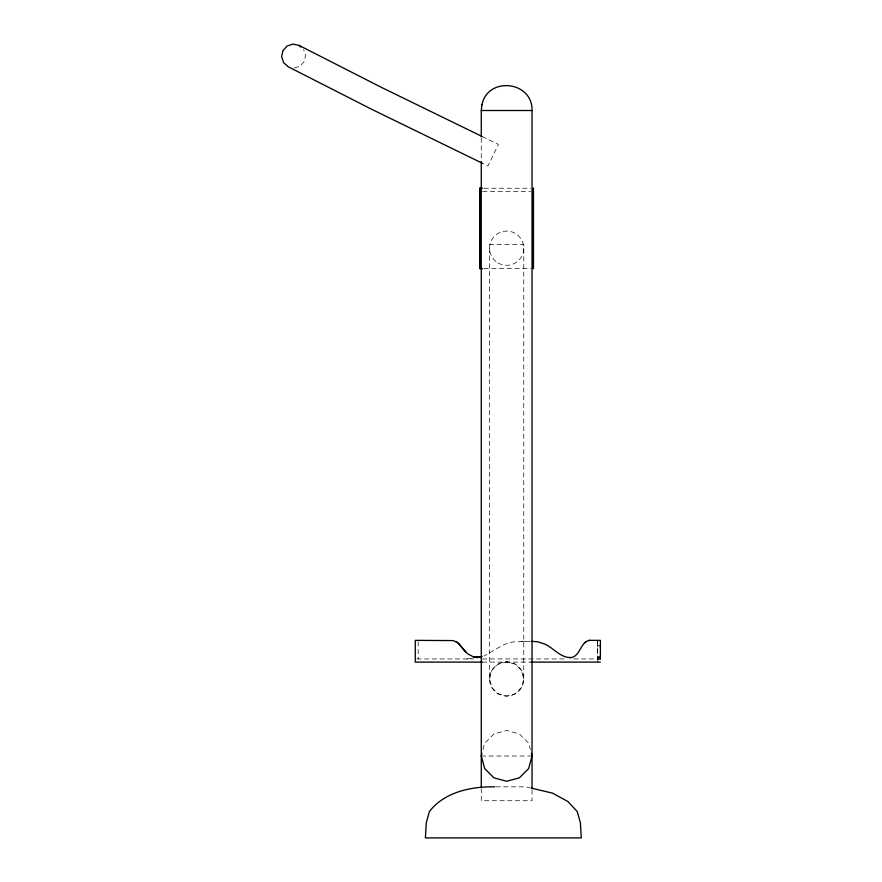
<?xml version="1.0" encoding="UTF-8"?>
<svg xmlns="http://www.w3.org/2000/svg" width="882" height="882" viewBox="0 0 882 882"><rect width="100%" height="100%" fill="white"/><g stroke="black" fill="none" stroke-linecap="round" stroke-linejoin="round"><path stroke-width="0.66" stroke-dasharray="4.41 3.31" d="M530.247 641.357L513.059 641.964A47.43 47.43 0 0 0 509.432 642.769L505.926 643.882A32.171 32.171 0 0 0 502.376 645.437L484.416 655.789A16.493 16.493 0 0 1 483.865 656.01M489.554 678.975L491.836 670.419L498.11 664.157L506.665 661.864L515.22 664.157L521.483 670.419L523.776 678.975L521.483 687.53L515.22 693.803L506.665 696.085L498.11 693.803L491.836 687.53L489.554 678.975L489.554 244.667L523.776 244.667L523.776 678.975A17.111 17.111 0 0 1 498.098 693.792A17.111 17.111 0 0 1 498.098 664.157A17.111 17.111 0 0 1 523.776 678.975M482.983 749.535L484.681 743.184L493.975 733.89L506.665 730.494L519.355 733.89L528.649 743.184L530.347 749.535M294.246 68.024L300.134 66.095L304.279 61.486L305.558 55.412L303.628 49.524M466.688 658.953L471.837 658.248M521.251 641.357L527.855 641.269M483.975 188.241L530.71 188.23M482.608 191.648L530.71 191.648M483.975 268.635L530.71 268.635M600.366 645.426L597.489 645.426L597.511 647.234L600.366 647.234M600.366 656.34L597.489 656.34L597.511 659.251M597.489 657.399L600.366 657.399M597.489 657.84L600.366 657.84M597.511 658.137L600.366 658.137M416.723 658.953L473.557 658.953M482.454 658.953L565.527 658.953M573.774 658.953L598.867 658.953M597.511 659.196L600.366 659.196M482.454 662.106L530.975 662.106M481.274 756.028L532.044 756.028M495.938 786.843L525.837 786.843L529.828 787.78M482.311 136.578L498.407 144.428L487.955 165.981L484.273 164.195M597.776 658.953L597.776 662.106M597.489 641.434L597.511 659.637M597.478 640.354L597.478 658.953M532.044 789.897L532.044 800.735L481.274 800.735L481.274 788.541M481.274 138.088L481.274 161.461M418.178 641.677L418.178 658.953M498.11 263.001A17.111 17.111 0 0 0 523.776 248.184A17.111 17.111 0 0 0 498.11 233.366A17.111 17.111 0 0 0 498.11 263.001"/><path stroke-width="1.32" d="M479.874 191.648L479.874 188.241L482.608 188.241M600.366 659.196L600.366 656.34M600.366 647.234L600.366 645.426M481.958 753.338L481.274 755.874L484.681 768.575L493.975 777.858L506.665 781.265L519.355 777.858L528.649 768.575L532.044 755.874L531.361 753.338M531.438 641.39L535.87 641.6A28.665 28.665 0 0 1 538.737 642.085L544.756 644.069A24.453 24.453 0 0 1 546.664 644.996C554.811 649.417 561.691 658.534 571.856 657.465C580.588 655.271 580.72 641.137 589.915 640.354L600.366 640.354L600.366 657.84M585.207 642.625L585.99 641.677M482.013 656.616L476.71 657.575M482.454 662.106L415.279 662.106L415.279 640.354L452.488 640.586A13.869 13.869 0 0 1 454.318 641.027L458.32 643.165L464.373 650.398A30.539 30.539 0 0 0 465.983 652.151L467.35 653.441A12.855 12.855 0 0 0 468.21 654.124L473.028 656.682A26.162 26.162 0 0 0 474.218 657.024L479.896 657.134A11.4 11.4 0 0 0 480.855 656.947M588.581 640.519L589.915 640.354M478.838 657.288L479.224 657.233A24.167 24.167 0 0 1 478.022 657.366A10.187 10.187 0 0 0 478.904 657.277L479.896 657.134L477.603 657.388A22.083 22.083 0 0 0 479.224 657.233L478.948 657.266A10.209 10.209 0 0 1 478.099 657.344L477.394 657.355M570.753 657.608L569.761 657.619M482.608 268.635L479.874 268.635L479.874 188.23M530.975 662.106L600.366 662.106M494.714 786.843C471.242 786.413 444.495 791.948 429.435 811.495L426.293 822.652L425.378 837.9L581.282 837.9L580.356 822.652L577.214 811.495L567.821 801.484L552.463 793.127L531.162 788.1M482.311 136.578L382.038 87.682L299.009 45.379L292.945 44.1L287.058 46.029L282.913 50.638L281.634 56.713L283.563 62.6L288.171 66.745L371.377 109.136L483.049 163.589M456.215 641.732L456.876 642.096M458.32 643.165L463.91 649.847M299.009 45.379L300.861 47.033M533.456 188.23L533.456 268.635M533.257 188.23L533.257 268.635M532.044 110.603L532.044 788.541M481.274 110.603L481.274 136.721M481.274 161.461L481.274 787.185M480.062 188.23L480.062 268.635M476.798 657.421A16.328 16.328 0 0 0 477.603 657.388L477.184 657.41A10.022 10.022 0 0 1 476.082 657.388A7.31 7.31 0 0 1 475.178 657.266M474.571 657.123A27.948 27.948 0 0 1 473.028 656.682M465.983 652.151A30.539 30.539 0 0 1 464.373 650.398M481.914 104.859L481.274 110.504L532.044 110.504C532.717 81.034 487.812 75.973 481.914 104.859"/></g></svg>
